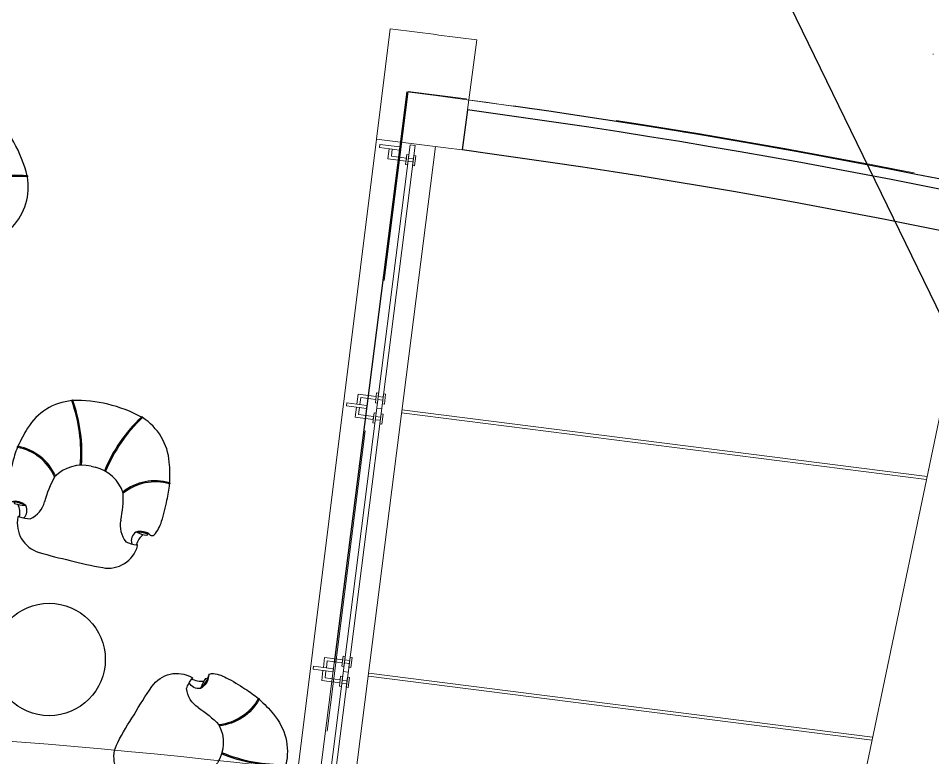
# Model space of a CAD drawing. Header units: millimetres. Extents: x 32582 to 41721, y -247935 to -234947.
# Drawn here: x 39980.1 to 40433.5, y -245825.8 to -245459.4 of the extents above; entities that cross this region are included whole.
import ezdxf

# ---------------------------------------------------------------- set-up
doc = ezdxf.new("R2010")
doc.units = ezdxf.units.MM
doc.header["$LTSCALE"] = 300
doc.header["$MEASUREMENT"] = 0
doc.linetypes.add('DGN Style 4', pattern=[1.902655, 0.950733, -0.475367, 0.001188, -0.475367])
doc.linetypes.add('TDME_Fave_column_LGM$0$HIDDENX2', pattern=[0.75, 0.5, -0.25])
for name, color, linetype in [('1', 1, 'Continuous'), ('I-FUR-LOOSE', 2, 'Continuous'), ('I-FURNITURE', 2, 'Continuous')]:
    doc.layers.add(name, color=color, linetype=linetype)
for name, color, linetype, lineweight in [('G-GRID_A', 1, 'DGN Style 4', 0), ('TDME_Fave_Bldg_Envlp_Zone C_L3$0$A-_CLAD----_E-', 1, 'Continuous', 13), ('TDME_Fave_Bldg_Envlp_Zone C_L3$0$A-_DOOR----_E-', 1, 'Continuous', 13), ('TDME_Fave_Bldg_Envlp_Zone C_L3$0$A-_FNSH----_H-', 8, 'Continuous', 0), ('TDME_Fave_Bldg_Envlp_Zone C_L3$0$A-_MTAL----_E-', 8, 'Continuous', 13), ('TDME_Fave_Bldg_Envlp_Zone C_L3$0$A-_RALG----_E-', 9, 'Continuous', 0), ('TDME_Fave_Bldg_Envlp_Zone C_L3$0$A-_ROOF----_E-', 3, 'Continuous', 13), ('TDME_Fave_Bldg_Envlp_Zone C_L3$0$A-_WIND----_E-', 4, 'Continuous', 13), ('TDME_Fave_column_L3$0$A-_SLABEDGE_E-', 2, 'Continuous', 13), ('TDME_Fave_column_LGM$0$A-_SLABEDGE_E-', 2, 'Continuous', 13)]:
    doc.layers.add(name, color=color, linetype=linetype, lineweight=lineweight)
doc.layers.add('LEASE LINE', color=7, linetype='DGN Style 4', lineweight=30, true_color=0xf60929)

# ---------------------------------------------------------------- blocks, each defined once
blk = doc.blocks.new('TDME_Fave_Bldg_Envlp_Zone C_L3$0$Railing1')
at = {"layer": 'TDME_Fave_Bldg_Envlp_Zone C_L3$0$A-_RALG----_E-'}
for p, q in [((47.9, 12.6), (41.1, -11.5)), ((62.3, 8.5), (55.6, -15.6))]:
    blk.add_line(p, q, dxfattribs=at)
at = {"layer": 'TDME_Fave_Bldg_Envlp_Zone C_L3$0$A-_RALG----_E-', "flags": 128}
blk.add_lwpolyline([(65, 17.9), (89.3, 104.9), (41.2, 118.4), (37.1, 103.9), (70.8, 94.5), (50.5, 22)], close=True, dxfattribs=at)
at = {"layer": 'TDME_Fave_Bldg_Envlp_Zone C_L3$0$A-_RALG----_E-'}
for points in [[(27.6, 69.9), (54.6, 166.2), (40.1, 170.3), (13.1, 74)], [(79.1, 3.6), (81.8, 13.2), (33.7, 26.7), (31, 17.1)], [(69.7, -30.1), (72.4, -20.5), (24.2, -7), (21.5, -16.6)]]:
    blk.add_3dface(points, dxfattribs=at)
blk = doc.blocks.new('TDME_Fave_Bldg_Envlp_Zone C_L3$0$ALUM_FIN GL SUPPORT')
at = {"layer": 'TDME_Fave_Bldg_Envlp_Zone C_L3$0$A-_RALG----_E-'}
for p, q in [((-1034386186.98873, 2635606199.479331), (-1034386199.568201, 2635606177.874774)), ((-1034386174.006734, 2635606191.92557), (-1034386186.542827, 2635606170.295784)), ((-1034386100.317298, 2635606149.453617), (-1034386112.896769, 2635606127.849061)), ((-1034386087.335302, 2635606141.899856), (-1034386099.871395, 2635606120.27007))]:
    blk.add_line(p, q, dxfattribs=at)
at = {"layer": 'TDME_Fave_Bldg_Envlp_Zone C_L3$0$A-_RALG----_E-', "flags": 128}
for points in [[(-1034386181.982521, 2635606208.077848), (-1034386136.709656, 2635606286.19159), (-1034386093.438957, 2635606261.112923), (-1034386100.960605, 2635606248.135065), (-1034386131.253482, 2635606265.692072), (-1034386169.004643, 2635606200.55618)], [(-1034386082.408095, 2635606150.401268), (-1034386037.175626, 2635606228.538409), (-1034386080.459287, 2635606253.594698), (-1034386087.974239, 2635606240.612961), (-1034386057.672307, 2635606223.071585), (-1034386095.389859, 2635606157.916225)]]:
    blk.add_lwpolyline(points, close=True, dxfattribs=at)
at = {"layer": 'TDME_Fave_Bldg_Envlp_Zone C_L3$0$A-_RALG----_E-'}
for points in [[(-1034386105.664063, 2635606210.080336), (-1034386055.542064, 2635606296.612325), (-1034386068.521863, 2635606304.130625), (-1034386118.643861, 2635606217.598635)], [(-1034386219.642529, 2635606177.998553), (-1034386214.628092, 2635606186.650456), (-1034386171.368578, 2635606161.578272), (-1034386176.383014, 2635606152.926369)], [(-1034386202.137788, 2635606208.20121), (-1034386197.123351, 2635606216.853113), (-1034386153.863837, 2635606191.780928), (-1034386158.878273, 2635606183.129025)], [(-1034386089.804624, 2635606102.69368), (-1034386084.794662, 2635606111.348175), (-1034386128.067134, 2635606136.397987), (-1034386133.077097, 2635606127.743493)], [(-1034386072.272691, 2635606132.979339), (-1034386067.262729, 2635606141.633833), (-1034386110.535201, 2635606166.683646), (-1034386115.545164, 2635606158.029152)]]:
    blk.add_3dface(points, dxfattribs=at)
at = {"layer": 'TDME_Fave_Bldg_Envlp_Zone C_L3$0$A-_ROOF----_E-'}
for p, q in [((-1034386182.061292, 2635606207.941939), (-1034386181.967103, 2635606208.103703)), ((-1034386169.08147, 2635606200.423625), (-1034386169.004644, 2635606200.55618))]:
    blk.add_line(p, q, dxfattribs=at)
at = {"layer": 'TDME_Fave_Bldg_Envlp_Zone C_L3$0$A-_WIND----_E-', "ltscale": 0.15}
blk.add_line((-1034386137.214963, 2635606170.573492), (-1034386149.745463, 2635606148.940497), dxfattribs=at)
blk = doc.blocks.new('A$C5ED46BB0')
at = {"layer": '1', "color": 1, "linetype": 'Continuous'}
blk.add_line((384.7, 478.6), (405.1, 478.6), dxfattribs=at)
for centre, radius, start, end in [((308, 499.5), 288.2, 108.8763, 162.0642), ((217.1, 773), 2.48, 18.0805, 198.0805), ((-417.1, 356.2), 756.5, 8.7131, 33.3623), ((386.6, 171.3), 625.2, 89.4471, 105.5082), ((-411.1, 355.8), 756.5, 8.8693, 33.5381), ((398.9, 135.5), 661, 74.9203, 90.5394), ((1201.4, 355.8), 756.5, 146.4619, 171.1307), ((1207.4, 356.2), 756.5, 146.6377, 171.2869), ((573.2, 773), 2.48, 341.9195, 161.9195), ((482.3, 499.5), 288.2, 17.9358, 71.1237), ((685.8, 366.8), 688.5, 161.2407, 169.7107), ((104.6, 366.8), 688.5, 10.2893, 18.7593), ((515.1, 404.4), 514, 171.073, 180.2097), ((8.5, 486.9), 2.94, 94.8808, 246.6293), ((20.6, 234.1), 250.4, 37.1232, 93.0313), ((20.6, 234.1), 256, 37.6057, 92.7598), ((384.7, 287.2), 191.5, 89.9961, 149.1802), ((405.6, 287.2), 191.5, 30.8198, 90.1724), ((769.7, 234.1), 256, 87.2402, 142.3943), ((769.7, 234.1), 250.4, 86.9687, 142.8768), ((781.8, 486.9), 2.94, 293.3707, 85.1192), ((275.2, 404.4), 514, 359.7903, 8.927), ((774.4, 360.3), 774.4, 176.8722, 184.848), ((761.4, 239.2), 560.5, 164.8936, 178.5751), ((28.9, 239.2), 560.5, 1.4249, 15.1064), ((15.9, 360.3), 774.4, 355.152, 3.1278), ((164.2, 299.1), 161.5, 181.522, 209.0181), ((626.1, 299.1), 161.5, 330.9819, 358.478), ((75.3, 255.7), 125.8, 307.0922, 358.8246), ((715.1, 255.7), 125.8, 181.1754, 232.9078), ((36.2, 231.3), 16.9, 218.5374, 288.0734), ((76, 147.2), 76.4, 59.657, 116.9347), ((73.3, 46.3), 172.2, 76.5442, 100.334), ((60.4, 216.7), 6.26, 173.01, 252.1016), ((75.2, 323.7), 114.2, 261.5782, 287.3553), ((-3.5, 147.1), 101.1, 2.9036, 38.1422), ((75.3, 178.5), 52.4, 329.2086, 41.3304), ((715.1, 178.5), 52.4, 138.6696, 210.7914), ((714.3, 147.2), 76.4, 63.0653, 120.343), ((717.1, 46.3), 172.2, 79.666, 103.4558), ((715.1, 323.7), 114.2, 252.6447, 278.4218), ((793.9, 147.1), 101.1, 141.8578, 177.0964), ((729.9, 216.7), 6.26, 287.8984, 6.99), ((754.1, 231.3), 16.9, 251.9266, 321.4626), ((93.9, 149.4), 3.95, 48.5563, 185.8455), ((240.2, 153.5), 150.2, 181.727, 267.2743), ((116.7, 282.9), 132.1, 261.2205, 285.123), ((550.2, 153.5), 150.2, 272.7257, 358.273), ((673.6, 282.9), 132.1, 254.877, 278.7795), ((696.4, 149.4), 3.95, 354.1545, 131.4437), ((342.3, 1741), 1741, 266.4015, 271.6577), ((444.6, 1851.7), 1851.7, 268.3926, 273.4893)]:
    blk.add_arc(centre, radius, start, end, dxfattribs=at)

msp = doc.modelspace()

# ---------------------------------------------------------------- linework, layer by layer
at = {"layer": 'Defpoints', "color": 4}
msp.add_lwpolyline([(38576.95, -246828.31), (36978.74, -243546.55), (38963.51, -242579.98), (40561.72, -245861.73)], close=True, dxfattribs=at)
at = {"layer": 'G-GRID_A'}
for radius, start, end in [(3641, 72.09645, 122.49066), (3241, 61.86938, 122.23953)]:
    msp.add_arc((39728.58, -249049.26), radius, start, end, dxfattribs=at)
at = {"layer": 'I-FUR-LOOSE'}
msp.add_circle((39995.44, -245777.15), 27.85, dxfattribs=at)
at = {"layer": 'LEASE LINE'}
msp.add_lwpolyline([(39835.59, -245474.92), (39837.73, -245414.39), (40693.11, -244997.59, 0.028624), (41205.06, -245579.83), (41051.18, -245721.46, 0.063438), (40172.73, -245495.91), (40104.06, -246036.06, 0.143824), (38412.31, -246312.64), (38176.77, -245821.96, -0.117062), (39835.59, -245474.92)], format="xyb", close=True, dxfattribs=at)
at = {"layer": 'TDME_Fave_Bldg_Envlp_Zone C_L3$0$A-_CLAD----_E-'}
msp.add_line((40200.16, -245524.67), (40207.47, -245470.15), dxfattribs=at)
msp.add_lwpolyline([(40157.72, -245519.25), (40164.49, -245464.67)], dxfattribs=at)
for radius, start, end in [(3611, 82.37901, 83.06658), (3556, 82.37933, 83.06917)]:
    msp.add_arc((39728.58, -249049.26), radius, start, end, dxfattribs=at)
at = {"layer": 'TDME_Fave_Bldg_Envlp_Zone C_L3$0$A-_FNSH----_H-'}
for p in [(40160.33, -245652.92), (40143.74, -245783.43)]:
    msp.add_point(p, dxfattribs=at)
at = {"layer": 'TDME_Fave_Bldg_Envlp_Zone C_L3$0$A-_MTAL----_E-', "lineweight": 30}
msp.add_line((40202.82, -245504.84), (40200.16, -245524.67), dxfattribs=at)
for radius, start, end in [(3576, 66.79432, 82.37921), (3556, 66.79343, 82.37933)]:
    msp.add_arc((39728.58, -249049.26), radius, start, end, dxfattribs=at)
at = {"layer": 'TDME_Fave_Bldg_Envlp_Zone C_L3$0$A-_RALG----_E-', "ltscale": 0.15}
for p, q in [((40157.69, -245519.24), (40094.83, -246023.82)), ((40108.39, -246041.65), (40174.44, -245522.1)), ((40110.56, -246044.44), (40176.92, -245522.41)), ((40119.22, -246055.64), (40186.94, -245522.92)), ((40174.44, -245522.1), (40176.92, -245522.41))]:
    msp.add_line(p, q, dxfattribs=at)
at = {"layer": 'TDME_Fave_Bldg_Envlp_Zone C_L3$0$A-_ROOF----_E-', "lineweight": 0}
msp.add_line((40304.72, -246289.76), (40455.43, -245568.33), dxfattribs=at)
at = {"layer": 'TDME_Fave_Bldg_Envlp_Zone C_L3$0$A-_ROOF----_E-', "color": 8, "lineweight": 5}
for p, q in [((40170.16, -245654.92), (40430.43, -245688.01)), ((40170.35, -245653.44), (40430.73, -245686.54)), ((40153.96, -245783.91), (40403.76, -245815.67)), ((40153.77, -245785.4), (40403.45, -245817.14))]:
    msp.add_line(p, q, dxfattribs=at)
at = {"layer": 'TDME_Fave_Bldg_Envlp_Zone C_L3$0$A-_ROOF----_E-', "color": 8, "lineweight": 0}
msp.add_arc((39728.58, -249049.26), 3581, 74.45925, 82.36718, dxfattribs=at)
at = {"layer": 'TDME_Fave_column_L3$0$A-_SLABEDGE_E-'}
msp.add_line((40104.06, -246036.06), (40172.73, -245495.91), dxfattribs=at)
msp.add_arc((39728.58, -249049.26), 3581, 68.00771, 82.87528, dxfattribs=at)
at = {"layer": 'TDME_Fave_column_LGM$0$A-_SLABEDGE_E-', "linetype": 'TDME_Fave_column_LGM$0$HIDDENX2'}
msp.add_line((40105.02, -246035.86, 0), (40173.43, -245495.68, 0), dxfattribs=at)
for centre, radius, start, end in [((45476.36, -241307.82, 0), 6252.89, 193.700373, 224.843645), ((39730.96, -249049.23, 0), 3581, 68.03468, 82.90225)]:
    msp.add_arc(centre, radius, start, end, dxfattribs=at)

# ---------------------------------------------------------------- block references
at = {"layer": 'I-FURNITURE', "yscale": 0.1, "zscale": 0.1}
for p, xscale, rotation in [((39889.21, -245524.95), 0.1, 298.9341857712046), ((39967.71, -245718.95), 0.1, 346.4877782631288), ((40016.94, -245837.93), -0.1, 238.463889393207)]:
    msp.add_blockref('A$C5ED46BB0', p, dxfattribs=dict(at, xscale=xscale, rotation=rotation))
at = {"layer": 'TDME_Fave_Bldg_Envlp_Zone C_L3$0$A-_DOOR----_E-', "xscale": -0.1, "yscale": 0.1, "zscale": 0.1, "rotation": 66.95937875850565}
msp.add_blockref('TDME_Fave_Bldg_Envlp_Zone C_L3$0$Railing1', (40176.59, -245524.88), dxfattribs=at)
at = {"layer": 'TDME_Fave_Bldg_Envlp_Zone C_L3$0$A-_RALG----_E-', "color": 8, "lineweight": 5, "xscale": 0.1, "yscale": 0.1, "zscale": 0.1, "rotation": 112.8360373063699}
for p in [(202798648.47, 197372008.94), (202798631.88, 197371878.43)]:
    msp.add_blockref('TDME_Fave_Bldg_Envlp_Zone C_L3$0$ALUM_FIN GL SUPPORT', p, dxfattribs=at)

doc.saveas('drawing.dxf')
